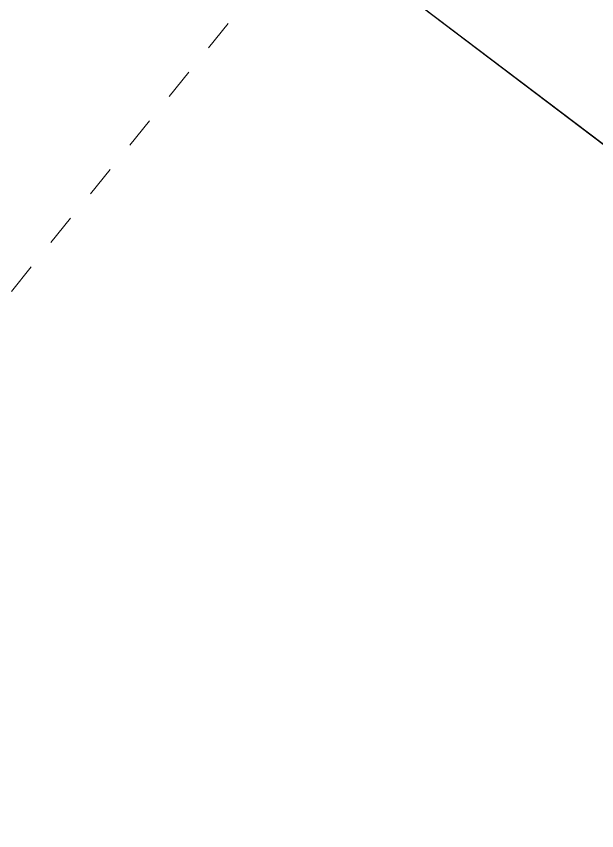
# Model space of a CAD drawing. Header units: metres. Extents: x 507649 to 509016, y 6966950 to 6967777.
# Drawn here: x 507862.155 to 507864.009, y 6967084.096 to 6967086.695 of the extents above; entities that cross this region are included whole.
import ezdxf

# ---------------------------------------------------------------- set-up
doc = ezdxf.new("R2010")
doc.units = ezdxf.units.M
doc.linetypes.add('Grid Line', pattern=[2.1, 1.2, -0.3, 0.3, -0.3])
doc.layers.add('_PROP-BDY', color=6, linetype='Continuous', plot=False)
doc.layers.add('S-GRID', color=47, linetype='Continuous', lineweight=5, plot=False)
doc.layers.add('XREF', color=7, linetype='Continuous')

# ---------------------------------------------------------------- blocks, each defined once
blk = doc.blocks.new('25027_BNP_Skygate Play-Sheet - 000101 - SITE PLAN')
at = {"layer": '_PROP-BDY'}
blk.add_line((-2421584.66, 4021829.31), (-2439331.96, 4015056.7), dxfattribs=at)
at = {"layer": 'S-GRID', "linetype": 'Grid Line'}
blk.add_line((-2404982.3, 3963140.03), (-2433885.1, 4047077.91), dxfattribs=at)
blk = doc.blocks.new('XE_ARCH')
at = {"xscale": 0.001, "yscale": 0.001, "zscale": 0.001, "rotation": 121.996}
blk.add_blockref('25027_BNP_Skygate Play-Sheet - 000101 - SITE PLAN', (509988.1258, 6971273.7702), dxfattribs=at)
blk = doc.blocks.new('XE_LOT BOUNDARY')
at = {"layer": '_PROP-BDY'}
blk.add_line((507860.3734, 6967089.0536), (507875.5207, 6967077.5909), dxfattribs=at)

msp = doc.modelspace()

# ---------------------------------------------------------------- block references
at = {"layer": 'XREF'}
msp.add_blockref('XE_ARCH', (0, 0), dxfattribs=at)

# ---------------------------------------------------------------- next in the draw order: block references
msp.add_blockref('XE_LOT BOUNDARY', (0, 0), dxfattribs=at)

doc.saveas('drawing.dxf')
